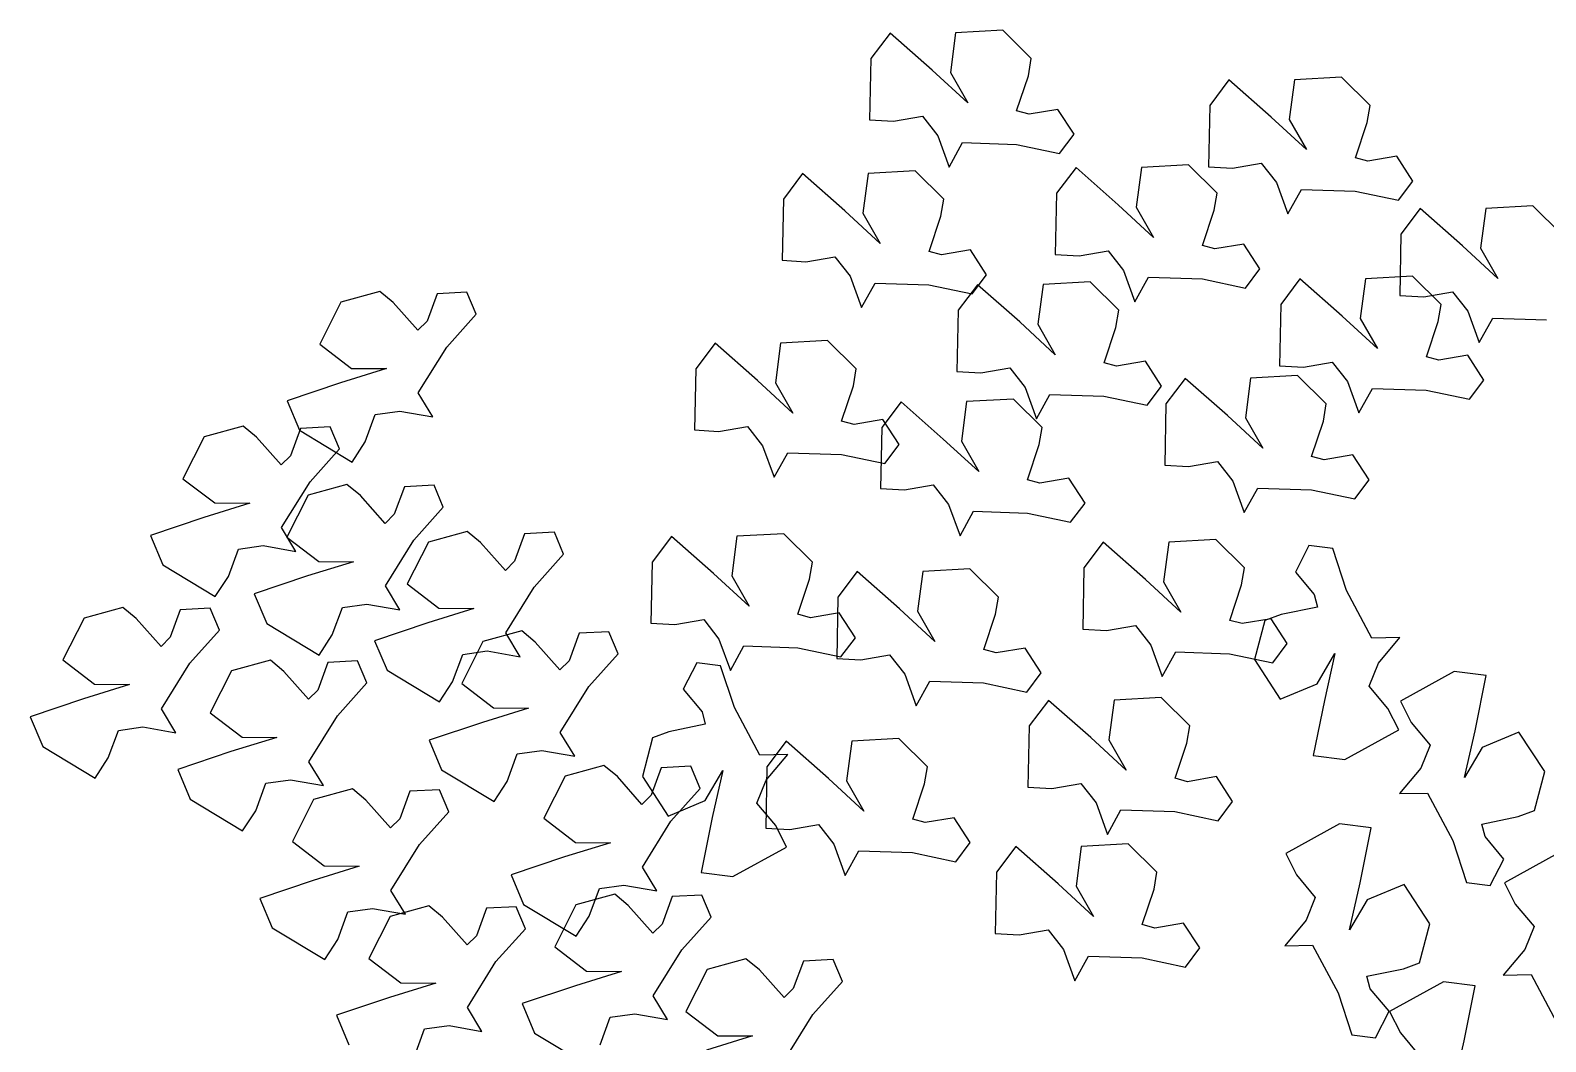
# Model space of a CAD drawing. Header units: inches. Extents: x 7658 to 73799, y 48 to 40262.
# Drawn here: x 30599 to 31653, y 8906 to 9610 of the extents above; entities that cross this region are included whole.
import ezdxf

# ---------------------------------------------------------------- set-up
doc = ezdxf.new("R2010")
doc.units = ezdxf.units.IN

# ---------------------------------------------------------------- blocks, each defined once
blk = doc.blocks.new('A$C6903679C')
for p, q in [((0.6591, 1.5552), (0.6457, 1.5374)), ((0.6884, 1.5293), (0.6591, 1.5552)), ((0.7046, 1.5553), (0.7011, 1.5277)), ((0.7374, 1.5571), (0.7046, 1.5553)), ((0.7573, 1.5374), (0.7374, 1.5571)), ((0.6457, 1.5374), (0.6448, 1.4948)), ((0.7131, 1.5066), (0.6884, 1.5293)), ((0.7553, 1.5255), (0.7573, 1.5374)), ((0.7011, 1.5277), (0.7131, 1.5066)), ((0.7471, 1.501), (0.7553, 1.5255)), ((0.8948, 1.5225), (0.8814, 1.5048)), ((0.9242, 1.4967), (0.8948, 1.5225)), ((0.9404, 1.5227), (0.9368, 1.4951)), ((0.9731, 1.5245), (0.9404, 1.5227)), ((0.993, 1.5048), (0.9731, 1.5245)), ((0.6615, 1.4938), (0.6816, 1.4973)), ((0.6816, 1.4973), (0.6922, 1.4837)), ((0.7557, 1.4986), (0.7471, 1.501)), ((0.7758, 1.502), (0.7557, 1.4986)), ((0.7871, 1.4847), (0.7758, 1.502)), ((0.8814, 1.5048), (0.8805, 1.4621)), ((0.991, 1.4929), (0.993, 1.5048)), ((0.6448, 1.4948), (0.6615, 1.4938)), ((0.9488, 1.474), (0.9242, 1.4967)), ((0.9368, 1.4951), (0.9488, 1.474)), ((0.9828, 1.4683), (0.991, 1.4929)), ((0.6922, 1.4837), (0.7001, 1.4619)), ((0.7001, 1.4619), (0.7095, 1.479)), ((0.7095, 1.479), (0.747, 1.4777)), ((0.747, 1.4777), (0.777, 1.4714)), ((0.777, 1.4714), (0.7871, 1.4847)), ((0.9915, 1.4659), (0.9828, 1.4683)), ((1.0116, 1.4694), (0.9915, 1.4659)), ((1.0228, 1.452), (1.0116, 1.4694)), ((0.5982, 1.4574), (0.5848, 1.4396)), ((0.6275, 1.4315), (0.5982, 1.4574)), ((0.6437, 1.4575), (0.6401, 1.4299)), ((0.6764, 1.4593), (0.6437, 1.4575)), ((0.6964, 1.4396), (0.6764, 1.4593)), ((0.7884, 1.4615), (0.7749, 1.4437)), ((0.8177, 1.4356), (0.7884, 1.4615)), ((0.8339, 1.4616), (0.8303, 1.434)), ((0.8666, 1.4634), (0.8339, 1.4616)), ((0.8865, 1.4437), (0.8666, 1.4634)), ((0.8805, 1.4621), (0.8972, 1.4612)), ((0.8972, 1.4612), (0.9173, 1.4647)), ((0.9173, 1.4647), (0.9279, 1.4511)), ((0.9279, 1.4511), (0.9358, 1.4293)), ((0.9358, 1.4293), (0.9452, 1.4463)), ((0.9452, 1.4463), (0.9827, 1.4451)), ((0.9827, 1.4451), (1.0128, 1.4388)), ((1.0128, 1.4388), (1.0228, 1.452)), ((0.5848, 1.4396), (0.5839, 1.397)), ((0.6943, 1.4277), (0.6964, 1.4396)), ((0.7749, 1.4437), (0.774, 1.4011)), ((0.8423, 1.4129), (0.8177, 1.4356)), ((0.8303, 1.434), (0.8423, 1.4129)), ((0.8845, 1.4318), (0.8865, 1.4437)), ((1.1062, 1.4349), (1.0735, 1.4331)), ((1.1261, 1.4152), (1.1062, 1.4349)), ((0.6522, 1.4088), (0.6275, 1.4315)), ((0.6401, 1.4299), (0.6522, 1.4088)), ((0.6862, 1.4031), (0.6943, 1.4277)), ((0.8763, 1.4073), (0.8845, 1.4318)), ((1.0279, 1.433), (1.0145, 1.4152)), ((1.0573, 1.4071), (1.0279, 1.433)), ((1.0735, 1.4331), (1.0699, 1.4055)), ((1.0145, 1.4152), (1.0136, 1.3726)), ((0.6948, 1.4007), (0.6862, 1.4031)), ((0.7149, 1.4042), (0.6948, 1.4007)), ((0.7262, 1.3869), (0.7149, 1.4042)), ((0.7907, 1.4001), (0.8108, 1.4036)), ((0.8108, 1.4036), (0.8214, 1.39)), ((0.885, 1.4049), (0.8763, 1.4073)), ((0.9051, 1.4083), (0.885, 1.4049)), ((0.9163, 1.391), (0.9051, 1.4083)), ((1.0819, 1.3844), (1.0573, 1.4071)), ((1.0699, 1.4055), (1.0819, 1.3844)), ((0.5839, 1.397), (0.6005, 1.396)), ((0.6005, 1.396), (0.6206, 1.3995)), ((0.6206, 1.3995), (0.6312, 1.3859)), ((0.774, 1.4011), (0.7907, 1.4001)), ((0.6312, 1.3859), (0.6392, 1.3641)), ((0.7161, 1.3736), (0.7262, 1.3869)), ((0.7982, 1.3819), (0.7655, 1.3801)), ((0.8181, 1.3622), (0.7982, 1.3819)), ((0.8214, 1.39), (0.8294, 1.3682)), ((0.8294, 1.3682), (0.8388, 1.3853)), ((0.8388, 1.3853), (0.8763, 1.384)), ((0.8763, 1.384), (0.9063, 1.3777)), ((0.9063, 1.3777), (0.9163, 1.391)), ((0.9442, 1.384), (0.9308, 1.3663)), ((0.9736, 1.3582), (0.9442, 1.384)), ((0.9898, 1.3842), (0.9862, 1.3566)), ((1.0225, 1.386), (0.9898, 1.3842)), ((1.0424, 1.3663), (1.0225, 1.386)), ((0.304, 1.3753), (0.277, 1.3679)), ((0.3134, 1.3676), (0.304, 1.3753)), ((0.344, 1.3737), (0.3369, 1.3546)), ((0.3646, 1.3748), (0.344, 1.3737)), ((0.3711, 1.3594), (0.3646, 1.3748)), ((0.6392, 1.3641), (0.6486, 1.3811)), ((0.6486, 1.3811), (0.6861, 1.3799)), ((0.6861, 1.3799), (0.7161, 1.3736)), ((0.7199, 1.3799), (0.7065, 1.3622)), ((0.7493, 1.3541), (0.7199, 1.3799)), ((0.7655, 1.3801), (0.7619, 1.3525)), ((1.0136, 1.3726), (1.0303, 1.3716)), ((1.0303, 1.3716), (1.0504, 1.3751)), ((1.0504, 1.3751), (1.061, 1.3615)), ((0.277, 1.3679), (0.2622, 1.3387)), ((0.3305, 1.3483), (0.3134, 1.3676)), ((0.7065, 1.3622), (0.7056, 1.3195)), ((0.8161, 1.3502), (0.8181, 1.3622)), ((0.9308, 1.3663), (0.9299, 1.3236)), ((1.0404, 1.3544), (1.0424, 1.3663)), ((1.061, 1.3615), (1.0689, 1.3397)), ((0.3369, 1.3546), (0.3305, 1.3483)), ((0.3506, 1.3366), (0.3711, 1.3594)), ((0.7739, 1.3313), (0.7493, 1.3541)), ((0.7619, 1.3525), (0.7739, 1.3313)), ((0.8079, 1.3257), (0.8161, 1.3502)), ((0.9982, 1.3355), (0.9736, 1.3582)), ((0.9862, 1.3566), (0.9982, 1.3355)), ((1.0322, 1.3298), (1.0404, 1.3544)), ((1.0689, 1.3397), (1.0783, 1.3567)), ((1.0783, 1.3567), (1.1158, 1.3555)), ((0.5374, 1.3393), (0.5239, 1.3215)), ((0.5667, 1.3134), (0.5374, 1.3393)), ((0.5829, 1.3394), (0.5793, 1.3118)), ((0.6156, 1.3412), (0.5829, 1.3394)), ((0.6355, 1.3215), (0.6156, 1.3412)), ((0.2622, 1.3387), (0.2843, 1.3218)), ((0.3308, 1.3047), (0.3506, 1.3366)), ((1.0409, 1.3274), (1.0322, 1.3298)), ((1.061, 1.3309), (1.0409, 1.3274)), ((1.0722, 1.3135), (1.061, 1.3309)), ((0.3086, 1.3216), (0.2766, 1.3117)), ((0.2843, 1.3218), (0.3086, 1.3216)), ((0.5239, 1.3215), (0.523, 1.2789)), ((0.6335, 1.3096), (0.6355, 1.3215)), ((0.7056, 1.3195), (0.7223, 1.3186)), ((0.7223, 1.3186), (0.7424, 1.3221)), ((0.7424, 1.3221), (0.753, 1.3085)), ((0.8166, 1.3233), (0.8079, 1.3257)), ((0.8367, 1.3268), (0.8166, 1.3233)), ((0.8479, 1.3094), (0.8367, 1.3268)), ((0.9299, 1.3236), (0.9466, 1.3227)), ((0.9466, 1.3227), (0.9667, 1.3262)), ((0.9667, 1.3262), (0.9773, 1.3126)), ((0.2766, 1.3117), (0.2396, 1.2992)), ((0.5913, 1.2907), (0.5667, 1.3134)), ((0.5793, 1.3118), (0.5913, 1.2907)), ((0.6253, 1.285), (0.6335, 1.3096)), ((0.753, 1.3085), (0.7609, 1.2867)), ((0.8379, 1.2962), (0.8479, 1.3094)), ((0.8644, 1.3148), (0.8509, 1.297)), ((0.8937, 1.2889), (0.8644, 1.3148)), ((0.9099, 1.3149), (0.9063, 1.2873)), ((0.9426, 1.3167), (0.9099, 1.3149)), ((0.9625, 1.297), (0.9426, 1.3167)), ((0.9773, 1.3126), (0.9852, 1.2908)), ((0.9852, 1.2908), (0.9946, 1.3078)), ((0.9946, 1.3078), (1.0321, 1.3066)), ((1.0622, 1.3003), (1.0722, 1.3135)), ((0.2396, 1.2992), (0.2482, 1.2787)), ((0.3409, 1.2881), (0.3308, 1.3047)), ((0.6667, 1.2985), (0.6533, 1.2807)), ((0.696, 1.2726), (0.6667, 1.2985)), ((0.7122, 1.2987), (0.7087, 1.271)), ((0.7449, 1.3004), (0.7122, 1.2987)), ((0.7649, 1.2807), (0.7449, 1.3004)), ((0.7609, 1.2867), (0.7703, 1.3037)), ((0.7703, 1.3037), (0.8078, 1.3025)), ((0.8078, 1.3025), (0.8379, 1.2962)), ((0.8509, 1.297), (0.8501, 1.2544)), ((0.9605, 1.2851), (0.9625, 1.297)), ((1.0321, 1.3066), (1.0622, 1.3003)), ((0.2939, 1.2706), (0.3009, 1.2897)), ((0.3009, 1.2897), (0.318, 1.2921)), ((0.318, 1.2921), (0.3409, 1.2881)), ((0.9183, 1.2662), (0.8937, 1.2889)), ((0.9063, 1.2873), (0.9183, 1.2662)), ((0.2089, 1.2816), (0.1819, 1.2742)), ((0.2182, 1.2739), (0.2089, 1.2816)), ((0.2488, 1.28), (0.2418, 1.2609)), ((0.2482, 1.2787), (0.2847, 1.2566)), ((0.2695, 1.2811), (0.2488, 1.28)), ((0.276, 1.2657), (0.2695, 1.2811)), ((0.523, 1.2789), (0.5397, 1.2779)), ((0.5397, 1.2779), (0.5598, 1.2814)), ((0.5598, 1.2814), (0.5704, 1.2678)), ((0.634, 1.2826), (0.6253, 1.285)), ((0.6541, 1.2861), (0.634, 1.2826)), ((0.6533, 1.2807), (0.6524, 1.2381)), ((0.6653, 1.2688), (0.6541, 1.2861)), ((0.7628, 1.2688), (0.7649, 1.2807)), ((0.9523, 1.2605), (0.9605, 1.2851)), ((0.1819, 1.2742), (0.1671, 1.245)), ((0.2354, 1.2546), (0.2182, 1.2739)), ((0.2555, 1.2429), (0.276, 1.2657)), ((0.2847, 1.2566), (0.2939, 1.2706)), ((0.5704, 1.2678), (0.5784, 1.246)), ((0.6553, 1.2555), (0.6653, 1.2688)), ((0.7207, 1.2499), (0.696, 1.2726)), ((0.7087, 1.271), (0.7207, 1.2499)), ((0.7547, 1.2443), (0.7628, 1.2688)), ((0.2418, 1.2609), (0.2354, 1.2546)), ((0.5784, 1.246), (0.5878, 1.263)), ((0.5878, 1.263), (0.6253, 1.2618)), ((0.6253, 1.2618), (0.6553, 1.2555)), ((0.8667, 1.2534), (0.8868, 1.2569)), ((0.8868, 1.2569), (0.8974, 1.2433)), ((0.961, 1.2581), (0.9523, 1.2605)), ((0.9811, 1.2616), (0.961, 1.2581)), ((0.9924, 1.2443), (0.9811, 1.2616)), ((0.1671, 1.245), (0.1892, 1.2281)), ((0.7633, 1.2419), (0.7547, 1.2443)), ((0.7834, 1.2453), (0.7633, 1.2419)), ((0.7947, 1.228), (0.7834, 1.2453)), ((0.8501, 1.2544), (0.8667, 1.2534)), ((0.9823, 1.231), (0.9924, 1.2443)), ((0.2357, 1.211), (0.2555, 1.2429)), ((0.2542, 1.2335), (0.2393, 1.2043)), ((0.2812, 1.241), (0.2542, 1.2335)), ((0.2905, 1.2332), (0.2812, 1.241)), ((0.3211, 1.2393), (0.3141, 1.2202)), ((0.3418, 1.2404), (0.3211, 1.2393)), ((0.3482, 1.2251), (0.3418, 1.2404)), ((0.6524, 1.2381), (0.6691, 1.2372)), ((0.6691, 1.2372), (0.6891, 1.2406)), ((0.6891, 1.2406), (0.6998, 1.2271)), ((0.8974, 1.2433), (0.9054, 1.2215)), ((0.9054, 1.2215), (0.9148, 1.2385)), ((0.9148, 1.2385), (0.9523, 1.2373)), ((0.9523, 1.2373), (0.9823, 1.231)), ((0.2135, 1.2279), (0.1815, 1.218)), ((0.1892, 1.2281), (0.2135, 1.2279)), ((0.3077, 1.2139), (0.2905, 1.2332)), ((0.3277, 1.2022), (0.3482, 1.2251)), ((0.6998, 1.2271), (0.7077, 1.2052)), ((0.7846, 1.2147), (0.7947, 1.228)), ((0.1815, 1.218), (0.1445, 1.2055)), ((0.3141, 1.2202), (0.3077, 1.2139)), ((0.7077, 1.2052), (0.7171, 1.2223)), ((0.7171, 1.2223), (0.7546, 1.221)), ((0.7546, 1.221), (0.7846, 1.2147)), ((0.1445, 1.2055), (0.1531, 1.185)), ((0.2457, 1.1944), (0.2357, 1.211)), ((0.2393, 1.2043), (0.2615, 1.1874)), ((0.3079, 1.1703), (0.3277, 1.2022)), ((0.3649, 1.2083), (0.3379, 1.2009)), ((0.3742, 1.2006), (0.3649, 1.2083)), ((0.4048, 1.2067), (0.3978, 1.1876)), ((0.4255, 1.2078), (0.4048, 1.2067)), ((0.4319, 1.1924), (0.4255, 1.2078)), ((0.507, 1.2048), (0.4935, 1.187)), ((0.5363, 1.1789), (0.507, 1.2048)), ((0.5525, 1.205), (0.5489, 1.1773)), ((0.5852, 1.2067), (0.5525, 1.205)), ((0.6051, 1.187), (0.5852, 1.2067)), ((0.8856, 1.2026), (0.8529, 1.2008)), ((0.9056, 1.1829), (0.8856, 1.2026)), ((0.1988, 1.1769), (0.2058, 1.196)), ((0.2058, 1.196), (0.2228, 1.1984)), ((0.2228, 1.1984), (0.2457, 1.1944)), ((0.3379, 1.2009), (0.323, 1.1717)), ((0.3914, 1.1812), (0.3742, 1.2006)), ((0.4114, 1.1696), (0.4319, 1.1924)), ((0.8074, 1.2007), (0.7939, 1.1829)), ((0.8367, 1.1748), (0.8074, 1.2007)), ((0.8529, 1.2008), (0.8493, 1.1732)), ((0.9505, 1.1984), (0.9411, 1.1799)), ((0.967, 1.1963), (0.9505, 1.1984)), ((0.9766, 1.1671), (0.967, 1.1963)), ((0.1531, 1.185), (0.1896, 1.1629)), ((0.2858, 1.1872), (0.2538, 1.1773)), ((0.2615, 1.1874), (0.2858, 1.1872)), ((0.3978, 1.1876), (0.3914, 1.1812)), ((0.4935, 1.187), (0.4927, 1.1444)), ((0.6031, 1.1751), (0.6051, 1.187)), ((0.7145, 1.1822), (0.6818, 1.1805)), ((0.7344, 1.1625), (0.7145, 1.1822)), ((0.7939, 1.1829), (0.7931, 1.1403)), ((0.9035, 1.171), (0.9056, 1.1829)), ((0.1896, 1.1629), (0.1988, 1.1769)), ((0.2538, 1.1773), (0.2167, 1.1648)), ((0.318, 1.1537), (0.3079, 1.1703)), ((0.323, 1.1717), (0.3452, 1.1548)), ((0.5609, 1.1562), (0.5363, 1.1789)), ((0.5489, 1.1773), (0.5609, 1.1562)), ((0.5949, 1.1506), (0.6031, 1.1751)), ((0.6362, 1.1803), (0.6228, 1.1625)), ((0.6656, 1.1545), (0.6362, 1.1803)), ((0.6818, 1.1805), (0.6782, 1.1528)), ((0.8614, 1.1521), (0.8367, 1.1748)), ((0.8493, 1.1732), (0.8614, 1.1521)), ((0.8954, 1.1464), (0.9035, 1.171)), ((0.9411, 1.1799), (0.9542, 1.1643)), ((0.2167, 1.1648), (0.2254, 1.1443)), ((0.3916, 1.1377), (0.4114, 1.1696)), ((0.6228, 1.1625), (0.6219, 1.1199)), ((0.7324, 1.1506), (0.7344, 1.1625)), ((0.9542, 1.1643), (0.9564, 1.1556)), ((0.9943, 1.134), (0.9766, 1.1671)), ((0.1253, 1.1554), (0.0983, 1.148)), ((0.1346, 1.1477), (0.1253, 1.1554)), ((0.1652, 1.1538), (0.1582, 1.1346)), ((0.1859, 1.1548), (0.1652, 1.1538)), ((0.1924, 1.1395), (0.1859, 1.1548)), ((0.271, 1.1362), (0.278, 1.1553)), ((0.278, 1.1553), (0.2951, 1.1577)), ((0.2951, 1.1577), (0.318, 1.1537)), ((0.3695, 1.1546), (0.3375, 1.1447)), ((0.3452, 1.1548), (0.3695, 1.1546)), ((0.6036, 1.1482), (0.5949, 1.1506)), ((0.6237, 1.1516), (0.6036, 1.1482)), ((0.635, 1.1343), (0.6237, 1.1516)), ((0.6902, 1.1317), (0.6656, 1.1545)), ((0.6782, 1.1528), (0.6902, 1.1317)), ((0.7242, 1.1261), (0.7324, 1.1506)), ((0.9311, 1.1504), (0.9197, 1.1462)), ((0.9564, 1.1556), (0.9311, 1.1504)), ((0.0983, 1.148), (0.0835, 1.1188)), ((0.1518, 1.1283), (0.1346, 1.1477)), ((0.1719, 1.1166), (0.1924, 1.1395)), ((0.2254, 1.1443), (0.2619, 1.1222)), ((0.3375, 1.1447), (0.3004, 1.1322)), ((0.4028, 1.139), (0.3758, 1.1316)), ((0.4122, 1.1313), (0.4028, 1.139)), ((0.4927, 1.1444), (0.5093, 1.1435)), ((0.5093, 1.1435), (0.5294, 1.1469)), ((0.5294, 1.1469), (0.54, 1.1334)), ((0.7931, 1.1403), (0.8097, 1.1393)), ((0.8097, 1.1393), (0.8298, 1.1428)), ((0.8298, 1.1428), (0.8404, 1.1292)), ((0.904, 1.1441), (0.8954, 1.1464)), ((0.9241, 1.1475), (0.904, 1.1441)), ((0.9197, 1.1462), (0.9126, 1.1191)), ((0.9354, 1.1302), (0.9241, 1.1475)), ((0.1582, 1.1346), (0.1518, 1.1283)), ((0.2619, 1.1222), (0.271, 1.1362)), ((0.3004, 1.1322), (0.3091, 1.1117)), ((0.3758, 1.1316), (0.361, 1.1024)), ((0.4017, 1.1211), (0.3916, 1.1377)), ((0.4293, 1.112), (0.4122, 1.1313)), ((0.4428, 1.1374), (0.4357, 1.1183)), ((0.4634, 1.1385), (0.4428, 1.1374)), ((0.4699, 1.1231), (0.4634, 1.1385)), ((0.54, 1.1334), (0.548, 1.1115)), ((0.548, 1.1115), (0.5574, 1.1286)), ((0.5574, 1.1286), (0.5949, 1.1273)), ((0.6249, 1.121), (0.635, 1.1343)), ((0.8404, 1.1292), (0.8484, 1.1074)), ((0.9253, 1.1169), (0.9354, 1.1302)), ((1.0137, 1.1344), (0.9943, 1.134)), ((0.9988, 1.1166), (1.0137, 1.1344)), ((0.0835, 1.1188), (0.1056, 1.1019)), ((0.2279, 1.1186), (0.2009, 1.1112)), ((0.2373, 1.1109), (0.2279, 1.1186)), ((0.2885, 1.1181), (0.2679, 1.117)), ((0.295, 1.1028), (0.2885, 1.1181)), ((0.3547, 1.1036), (0.3617, 1.1227)), ((0.3617, 1.1227), (0.3788, 1.1251)), ((0.3788, 1.1251), (0.4017, 1.1211)), ((0.4357, 1.1183), (0.4293, 1.112)), ((0.4494, 1.1003), (0.4699, 1.1231)), ((0.5949, 1.1273), (0.6249, 1.121)), ((0.6219, 1.1199), (0.6386, 1.119)), ((0.6386, 1.119), (0.6587, 1.1224)), ((0.6587, 1.1224), (0.6693, 1.1089)), ((0.7329, 1.1237), (0.7242, 1.1261)), ((0.753, 1.1271), (0.7329, 1.1237)), ((0.7642, 1.1098), (0.753, 1.1271)), ((0.8484, 1.1074), (0.8578, 1.1245)), ((0.8578, 1.1245), (0.8953, 1.1232)), ((0.8953, 1.1232), (0.9253, 1.1169)), ((0.9126, 1.1191), (0.9305, 1.0916)), ((0.9563, 1.1023), (0.9685, 1.1233)), ((0.9685, 1.1233), (0.9612, 1.0906)), ((0.1521, 1.0848), (0.1719, 1.1166)), ((0.2009, 1.1112), (0.1861, 1.082)), ((0.2544, 1.0916), (0.2373, 1.1109)), ((0.2679, 1.117), (0.2608, 1.0979)), ((0.3091, 1.1117), (0.3456, 1.0896)), ((0.5246, 1.1169), (0.5152, 1.0985)), ((0.5411, 1.1148), (0.5246, 1.1169)), ((0.5507, 1.0857), (0.5411, 1.1148)), ((0.6693, 1.1089), (0.6772, 1.087)), ((0.7542, 1.0965), (0.7642, 1.1098)), ((0.9923, 1.1006), (0.9988, 1.1166)), ((1.0516, 1.1107), (1.0142, 1.0901)), ((1.0737, 1.1079), (1.0516, 1.1107)), ((1.066, 1.0696), (1.0737, 1.1079)), ((0.1299, 1.1017), (0.0979, 1.0917)), ((0.1056, 1.1019), (0.1299, 1.1017)), ((0.2608, 1.0979), (0.2544, 1.0916)), ((0.2745, 1.0799), (0.295, 1.1028)), ((0.3456, 1.0896), (0.3547, 1.1036)), ((0.361, 1.1024), (0.3831, 1.0855)), ((0.4296, 1.0684), (0.4494, 1.1003)), ((0.5152, 1.0985), (0.5283, 1.0828)), ((0.6772, 1.087), (0.6866, 1.1041)), ((0.6866, 1.1041), (0.7241, 1.1028)), ((0.7241, 1.1028), (0.7542, 1.0965)), ((0.9305, 1.0916), (0.9563, 1.1023)), ((1.0054, 1.085), (0.9923, 1.1006)), ((0.0979, 1.0917), (0.0608, 1.0793)), ((0.7693, 1.0907), (0.7559, 1.073)), ((0.7987, 1.0649), (0.7693, 1.0907)), ((0.8149, 1.0909), (0.8113, 1.0632)), ((0.8476, 1.0926), (0.8149, 1.0909)), ((0.8675, 1.073), (0.8476, 1.0926)), ((0.9612, 1.0906), (0.9534, 1.0523)), ((1.0142, 1.0901), (1.0217, 1.0752)), ((0.0608, 1.0793), (0.0695, 1.0587)), ((0.1621, 1.0681), (0.1521, 1.0848)), ((0.1861, 1.082), (0.2082, 1.0651)), ((0.2547, 1.048), (0.2745, 1.0799)), ((0.4074, 1.0853), (0.3754, 1.0754)), ((0.3831, 1.0855), (0.4074, 1.0853)), ((0.5283, 1.0828), (0.5305, 1.0741)), ((0.5684, 1.0526), (0.5507, 1.0857)), ((1.0129, 1.0701), (1.0054, 1.085)), ((0.1151, 1.0506), (0.1222, 1.0698)), ((0.1222, 1.0698), (0.1392, 1.0722)), ((0.1392, 1.0722), (0.1621, 1.0681)), ((0.2325, 1.0649), (0.2005, 1.055)), ((0.2082, 1.0651), (0.2325, 1.0649)), ((0.3754, 1.0754), (0.3384, 1.0629)), ((0.4397, 1.0518), (0.4296, 1.0684)), ((0.5052, 1.0689), (0.4938, 1.0647)), ((0.5305, 1.0741), (0.5052, 1.0689)), ((0.7559, 1.073), (0.755, 1.0303)), ((0.8233, 1.0421), (0.7987, 1.0649)), ((0.8655, 1.061), (0.8675, 1.073)), ((0.9755, 1.0495), (1.0129, 1.0701)), ((1.0217, 1.0752), (1.0348, 1.0595)), ((1.0586, 1.0369), (1.066, 1.0696)), ((1.0966, 1.0686), (1.0709, 1.0578)), ((1.1145, 1.0411), (1.0966, 1.0686)), ((0.0695, 1.0587), (0.106, 1.0366)), ((0.2005, 1.055), (0.1635, 1.0425)), ((0.3384, 1.0629), (0.347, 1.0424)), ((0.3997, 1.0534), (0.4168, 1.0558)), ((0.4168, 1.0558), (0.4397, 1.0518)), ((0.4938, 1.0647), (0.4867, 1.0376)), ((0.5868, 1.0622), (0.5734, 1.0444)), ((0.6162, 1.0363), (0.5868, 1.0622)), ((0.6324, 1.0623), (0.6288, 1.0347)), ((0.6651, 1.0641), (0.6324, 1.0623)), ((0.685, 1.0444), (0.6651, 1.0641)), ((0.8113, 1.0632), (0.8233, 1.0421)), ((0.8573, 1.0365), (0.8655, 1.061)), ((1.0348, 1.0595), (1.0283, 1.0436)), ((1.0709, 1.0578), (1.0586, 1.0369)), ((0.106, 1.0366), (0.1151, 1.0506)), ((0.2648, 1.0314), (0.2547, 1.048)), ((0.3927, 1.0343), (0.3997, 1.0534)), ((0.4599, 1.0453), (0.4329, 1.0379)), ((0.4693, 1.0376), (0.4599, 1.0453)), ((0.5205, 1.0448), (0.4998, 1.0437)), ((0.527, 1.0294), (0.5205, 1.0448)), ((0.5878, 1.053), (0.5684, 1.0526)), ((0.5734, 1.0444), (0.5725, 1.0018)), ((0.5729, 1.0352), (0.5878, 1.053)), ((0.683, 1.0325), (0.685, 1.0444)), ((0.9534, 1.0523), (0.9755, 1.0495)), ((0.1635, 1.0425), (0.1721, 1.022)), ((0.2248, 1.033), (0.2419, 1.0354)), ((0.2419, 1.0354), (0.2648, 1.0314)), ((0.347, 1.0424), (0.3835, 1.0203)), ((0.3835, 1.0203), (0.3927, 1.0343)), ((0.4329, 1.0379), (0.4181, 1.0087)), ((0.4864, 1.0183), (0.4693, 1.0376)), ((0.4867, 1.0376), (0.5046, 1.0102)), ((0.4998, 1.0437), (0.4928, 1.0246)), ((0.5303, 1.0209), (0.5426, 1.0418)), ((0.5426, 1.0418), (0.5352, 1.0091)), ((0.5664, 1.0192), (0.5729, 1.0352)), ((0.6408, 1.0136), (0.6162, 1.0363)), ((0.6288, 1.0347), (0.6408, 1.0136)), ((0.866, 1.0341), (0.8573, 1.0365)), ((0.8861, 1.0376), (0.866, 1.0341)), ((0.8973, 1.0202), (0.8861, 1.0376)), ((1.0283, 1.0436), (1.0134, 1.0258)), ((1.1074, 1.014), (1.1145, 1.0411)), ((0.2178, 1.0139), (0.2248, 1.033)), ((0.285, 1.0291), (0.258, 1.0216)), ((0.2943, 1.0213), (0.285, 1.0291)), ((0.3249, 1.0274), (0.3179, 1.0083)), ((0.3456, 1.0285), (0.3249, 1.0274)), ((0.3521, 1.0132), (0.3456, 1.0285)), ((0.4928, 1.0246), (0.4864, 1.0183)), ((0.5065, 1.0066), (0.527, 1.0294)), ((0.6748, 1.008), (0.683, 1.0325)), ((0.755, 1.0303), (0.7717, 1.0294)), ((0.7717, 1.0294), (0.7918, 1.0328)), ((0.7918, 1.0328), (0.8024, 1.0193)), ((1.0134, 1.0258), (1.0329, 1.0261)), ((1.0329, 1.0261), (1.0506, 0.9931)), ((0.1721, 1.022), (0.2086, 0.9999)), ((0.2086, 0.9999), (0.2178, 1.0139)), ((0.258, 1.0216), (0.2432, 0.9924)), ((0.3115, 1.002), (0.2943, 1.0213)), ((0.3316, 0.9903), (0.3521, 1.0132)), ((0.5046, 1.0102), (0.5303, 1.0209)), ((0.5795, 1.0035), (0.5664, 1.0192)), ((0.8024, 1.0193), (0.8103, 0.9974)), ((0.8103, 0.9974), (0.8197, 1.0145)), ((0.8197, 1.0145), (0.8572, 1.0133)), ((0.8572, 1.0133), (0.8873, 1.0069)), ((0.8873, 1.0069), (0.8973, 1.0202)), ((1.096, 1.0098), (1.1074, 1.014)), ((0.3179, 1.0083), (0.3115, 1.002)), ((0.4181, 1.0087), (0.4402, 0.9918)), ((0.4867, 0.9747), (0.5065, 1.0066)), ((0.5352, 1.0091), (0.5275, 0.9708)), ((0.5725, 1.0018), (0.5892, 1.0009)), ((0.587, 0.9886), (0.5795, 1.0035)), ((0.5892, 1.0009), (0.6093, 1.0043)), ((0.6093, 1.0043), (0.6199, 0.9907)), ((0.6835, 1.0056), (0.6748, 1.008)), ((0.7036, 1.009), (0.6835, 1.0056)), ((0.7148, 0.9917), (0.7036, 1.009)), ((0.9717, 1.0047), (0.9344, 0.9841)), ((0.9938, 1.0019), (0.9717, 1.0047)), ((0.9861, 0.9636), (0.9938, 1.0019)), ((1.0707, 1.0046), (1.096, 1.0098)), ((1.073, 0.9959), (1.0707, 1.0046)), ((0.2432, 0.9924), (0.2653, 0.9755)), ((0.4645, 0.9916), (0.4325, 0.9817)), ((0.4402, 0.9918), (0.4645, 0.9916)), ((0.7048, 0.9784), (0.7148, 0.9917)), ((1.0506, 0.9931), (1.0601, 0.9639)), ((1.086, 0.9802), (1.073, 0.9959)), ((0.3118, 0.9584), (0.3316, 0.9903)), ((0.4325, 0.9817), (0.3955, 0.9692)), ((0.5496, 0.968), (0.587, 0.9886)), ((0.6199, 0.9907), (0.6278, 0.9689)), ((0.6278, 0.9689), (0.6372, 0.986)), ((0.6372, 0.986), (0.6747, 0.9847)), ((0.6747, 0.9847), (0.7048, 0.9784)), ((0.7466, 0.9889), (0.7331, 0.9711)), ((0.7759, 0.963), (0.7466, 0.9889)), ((0.7921, 0.989), (0.7885, 0.9614)), ((0.8248, 0.9908), (0.7921, 0.989)), ((0.8447, 0.9711), (0.8248, 0.9908)), ((0.9344, 0.9841), (0.9419, 0.9692)), ((1.1239, 0.9843), (1.0865, 0.9638)), ((0.2896, 0.9754), (0.2576, 0.9654)), ((0.2653, 0.9755), (0.2896, 0.9754)), ((0.4967, 0.9581), (0.4867, 0.9747)), ((0.5275, 0.9708), (0.5496, 0.968)), ((0.7331, 0.9711), (0.7322, 0.9285)), ((0.8427, 0.9592), (0.8447, 0.9711)), ((1.0766, 0.9618), (1.086, 0.9802)), ((0.2576, 0.9654), (0.2206, 0.9529)), ((0.3955, 0.9692), (0.4041, 0.9487)), ((0.4498, 0.9406), (0.4568, 0.9597)), ((0.4568, 0.9597), (0.4739, 0.9621)), ((0.4739, 0.9621), (0.4967, 0.9581)), ((0.8005, 0.9403), (0.7759, 0.963)), ((0.7885, 0.9614), (0.8005, 0.9403)), ((0.9419, 0.9692), (0.9549, 0.9536)), ((0.9787, 0.9309), (0.9861, 0.9636)), ((1.0167, 0.9626), (0.991, 0.9519)), ((1.0346, 0.9352), (1.0167, 0.9626)), ((1.0601, 0.9639), (1.0766, 0.9618)), ((1.0865, 0.9638), (1.094, 0.9489)), ((0.2206, 0.9529), (0.2292, 0.9324)), ((0.3218, 0.9418), (0.3118, 0.9584)), ((0.4675, 0.9557), (0.4405, 0.9483)), ((0.4768, 0.948), (0.4675, 0.9557)), ((0.5074, 0.9541), (0.5004, 0.935)), ((0.5281, 0.9552), (0.5074, 0.9541)), ((0.5346, 0.9399), (0.5281, 0.9552)), ((0.8345, 0.9346), (0.8427, 0.9592)), ((0.9549, 0.9536), (0.9485, 0.9376)), ((0.991, 0.9519), (0.9787, 0.9309)), ((0.2749, 0.9243), (0.2819, 0.9434)), ((0.2819, 0.9434), (0.2989, 0.9458)), ((0.3112, 0.9402), (0.2964, 0.911)), ((0.2989, 0.9458), (0.3218, 0.9418)), ((0.3382, 0.9476), (0.3112, 0.9402)), ((0.3476, 0.9399), (0.3382, 0.9476)), ((0.3647, 0.9205), (0.3476, 0.9399)), ((0.3782, 0.946), (0.3712, 0.9268)), ((0.3988, 0.947), (0.3782, 0.946)), ((0.4053, 0.9317), (0.3988, 0.947)), ((0.4041, 0.9487), (0.4406, 0.9266)), ((0.4405, 0.9483), (0.4257, 0.9191)), ((0.4406, 0.9266), (0.4498, 0.9406)), ((0.494, 0.9287), (0.4768, 0.948)), ((0.5141, 0.917), (0.5346, 0.9399)), ((1.094, 0.9489), (1.1071, 0.9332)), ((0.2292, 0.9324), (0.2657, 0.9103)), ((0.3848, 0.9089), (0.4053, 0.9317)), ((0.5004, 0.935), (0.494, 0.9287)), ((0.7322, 0.9285), (0.7489, 0.9275)), ((0.7489, 0.9275), (0.769, 0.931)), ((0.769, 0.931), (0.7796, 0.9174)), ((0.8432, 0.9322), (0.8345, 0.9346)), ((0.8633, 0.9357), (0.8432, 0.9322)), ((0.8745, 0.9184), (0.8633, 0.9357)), ((0.9485, 0.9376), (0.9336, 0.9198)), ((1.0275, 0.9081), (1.0346, 0.9352)), ((1.1071, 0.9332), (1.1006, 0.9172)), ((0.2657, 0.9103), (0.2749, 0.9243)), ((0.3712, 0.9268), (0.3647, 0.9205)), ((0.4257, 0.9191), (0.4478, 0.9022)), ((0.7796, 0.9174), (0.7876, 0.8956)), ((0.8645, 0.9051), (0.8745, 0.9184)), ((0.9336, 0.9198), (0.953, 0.9202)), ((0.953, 0.9202), (0.9707, 0.8871)), ((0.2964, 0.911), (0.3186, 0.8941)), ((0.365, 0.877), (0.3848, 0.9089)), ((0.4943, 0.8851), (0.5141, 0.917)), ((0.5588, 0.9109), (0.5318, 0.9034)), ((0.5681, 0.9031), (0.5588, 0.9109)), ((0.5987, 0.9092), (0.5917, 0.8901)), ((0.6194, 0.9103), (0.5987, 0.9092)), ((0.6259, 0.895), (0.6194, 0.9103)), ((0.7876, 0.8956), (0.797, 0.9126)), ((0.797, 0.9126), (0.8345, 0.9114)), ((0.8345, 0.9114), (0.8645, 0.9051)), ((1.0162, 0.9038), (1.0275, 0.9081)), ((1.1006, 0.9172), (1.0857, 0.8994)), ((0.4721, 0.902), (0.4401, 0.8921)), ((0.4478, 0.9022), (0.4721, 0.902)), ((0.5318, 0.9034), (0.517, 0.8742)), ((0.5853, 0.8838), (0.5681, 0.9031)), ((0.9908, 0.8987), (1.0162, 0.9038)), ((0.9931, 0.89), (0.9908, 0.8987)), ((1.0857, 0.8994), (1.1051, 0.8998)), ((1.1051, 0.8998), (1.1228, 0.8667)), ((0.3429, 0.8939), (0.3108, 0.884)), ((0.3186, 0.8941), (0.3429, 0.8939)), ((0.4401, 0.8921), (0.4031, 0.8796)), ((0.5917, 0.8901), (0.5853, 0.8838)), ((0.6054, 0.8721), (0.6259, 0.895)), ((0.9707, 0.8871), (0.9803, 0.8579)), ((1.0062, 0.8743), (0.9931, 0.89)), ((1.044, 0.8947), (1.0066, 0.8742)), ((1.0661, 0.892), (1.044, 0.8947)), ((1.0584, 0.8537), (1.0661, 0.892)), ((0.3108, 0.884), (0.2738, 0.8715)), ((0.3751, 0.8603), (0.365, 0.877)), ((0.4031, 0.8796), (0.4117, 0.8591)), ((0.5043, 0.8685), (0.4943, 0.8851)), ((0.2738, 0.8715), (0.2824, 0.851)), ((0.4573, 0.851), (0.4644, 0.8701)), ((0.4644, 0.8701), (0.4814, 0.8725)), ((0.4814, 0.8725), (0.5043, 0.8685)), ((0.517, 0.8742), (0.5391, 0.8573)), ((0.5856, 0.8402), (0.6054, 0.8721)), ((0.9968, 0.8559), (1.0062, 0.8743)), ((1.0066, 0.8742), (1.0142, 0.8593)), ((0.3281, 0.8428), (0.3351, 0.862)), ((0.3351, 0.862), (0.3522, 0.8644)), ((0.3522, 0.8644), (0.3751, 0.8603)), ((0.4117, 0.8591), (0.4482, 0.837)), ((0.5634, 0.8572), (0.5314, 0.8472)), ((0.5391, 0.8573), (0.5634, 0.8572)), ((0.9803, 0.8579), (0.9968, 0.8559)), ((1.0142, 0.8593), (1.0272, 0.8436)), ((1.051, 0.821), (1.0584, 0.8537))]:
    blk.add_line(p, q)

msp = doc.modelspace()

# ---------------------------------------------------------------- block references
at = {"xscale": 1000, "yscale": 1000, "zscale": 1000}
msp.add_blockref('A$C6903679C', (30537.8, 8053.3), dxfattribs=at)

doc.saveas('drawing.dxf')
